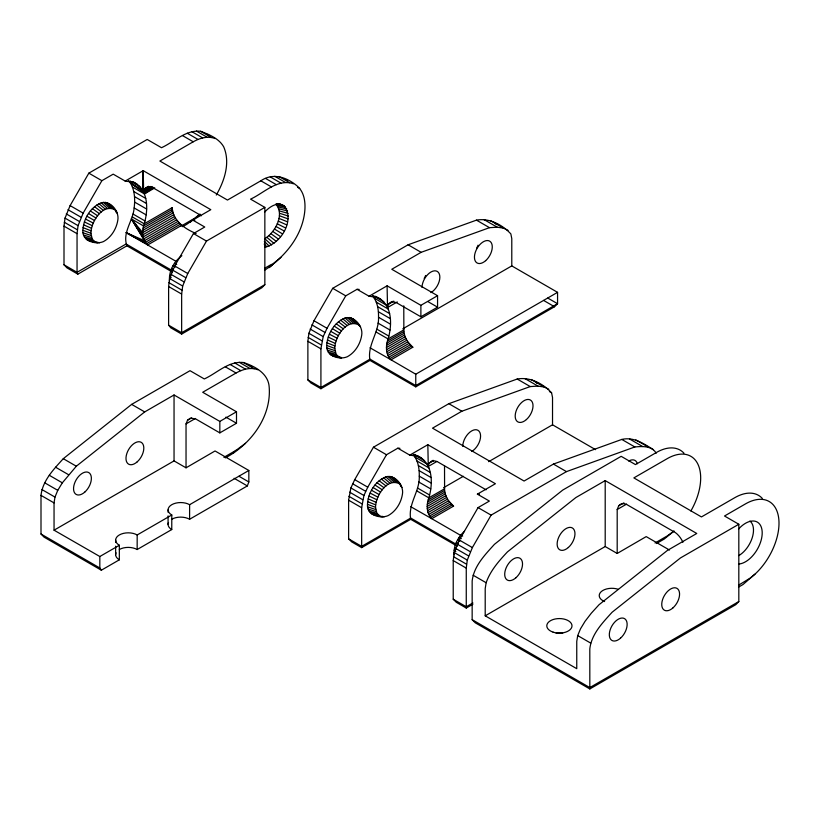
<?xml version="1.0" encoding="UTF-8"?>
<svg xmlns="http://www.w3.org/2000/svg" width="820" height="820" viewBox="0 0 820 820"><rect width="100%" height="100%" fill="white"/><g stroke="black" fill="none" stroke-linecap="round" stroke-linejoin="round"><path stroke-width="1.23" d="M387.47 306.906L388.588 304.148L390.299 302.601L393.764 301.965L396.449 302.693L420.885 316.797L437.562 307.172L437.562 295.702L420.885 305.327L387.091 285.821L387.532 307.561L397.269 301.934M472.894 604.207L466.262 608.04L456.258 602.259L453.224 599.236L453.224 560.583L454.239 552.557L459.323 540.042L478.06 507.601L489.366 501.071L477.383 494.142L495.413 483.728L427.835 444.717L428.276 466.457L436.927 461.455M115.64 554.668L115.651 546.171M115.661 542.532L115.661 540.103M225.315 457.888C250.787 444.491 271.522 416.847 269.185 387.04C268.335 373.418 254.897 366.243 243.417 362.512C228.493 360.882 216.89 373.213 204.313 378.953L190.014 370.691L131.651 404.383L63.283 458.687C53.771 469.224 42.63 480.581 41 495.372L41 534.025L44.024 537.11L101.352 570.207L119.33 559.824L119.351 545.259A12.607 7.288 0.1 0 1 119.351 534.947A12.607 7.288 0.1 0 1 137.186 534.968L171.79 514.991A12.607 7.288 0.1 0 1 171.79 504.679A12.607 7.288 0.1 0 1 189.615 504.7L248.839 470.475L215.045 450.969L186.037 467.82L174.045 460.901L54.048 530.181L54.048 502.906L54.981 497.094L57.769 490.339L62.33 482.826L76.321 466.221L144.699 411.917L174.045 394.973L219.832 421.408L236.498 411.783L236.498 423.253L219.832 432.878L195.396 418.774L190.291 418.241L187.524 420.229L186.037 423.889L186.037 467.82M119.33 549.513A12.607 7.288 0.1 0 1 137.155 549.533L137.186 534.968M168.069 524.4L168.09 515.903M168.09 512.254L168.1 509.835M137.155 549.533L171.759 529.556L171.79 514.991M171.759 519.244A12.607 7.288 0.1 0 1 189.594 519.265L189.615 504.7M132.502 181.568C148.604 188.559 148.563 209.448 144.207 223.788C141.798 230.717 141.932 239.686 147.672 244.975L176.29 261.498M293.478 183.793C277.519 178.278 263.773 193.212 250.551 199.127L264.85 207.388L264.85 284.683L261.846 287.789L181.65 334.088L170.816 327.836L168.612 325.181L168.612 286.539L169.627 278.513L174.711 265.998L193.448 233.546L204.754 227.017L192.772 220.098L210.812 209.684L143.223 170.662L142.434 189.943L130.441 183.024L128.545 180.554M402.784 328.84L511.782 265.906L511.782 238.63L510.85 233.905C502.393 224.823 489.325 217.72 476.461 220.139L408.083 244.79L332.715 288.312L313.978 320.753L308.894 333.268L307.879 341.294L307.879 379.937L310.913 382.971L320.917 388.741L369.984 360.421L415.76 386.845L415.76 374.207L391.027 359.806C385.513 354.496 385.574 345.681 388.085 338.937C392.226 324.997 392.626 304.753 377.466 297.353M461.445 535.829L431.771 518.701C426.256 513.392 426.318 504.577 428.829 497.832C433.206 483.492 433.134 462.613 417.113 455.612M271.563 244.903L264.798 238.743C275.161 232.091 284.919 215.229 275.93 204.19L284.161 205.769C295.138 220.078 281.014 244.042 264.635 247.158M82.881 230.307C83.445 218.909 90.385 207.142 101.229 202.817C110.392 200.223 119.392 211.232 117.834 220.026C116.501 228.77 111.356 237.246 103.515 241.562C95.427 245.108 81.815 240.875 82.881 230.307L90.917 233.239L92.26 239.245L96.012 242.515M90.917 233.239C90.938 221.81 102.889 202.622 115.63 210.176M181.876 255.717C174.086 261.334 168.695 271.031 169.504 280.768M326.749 345.456C327.313 334.058 334.263 322.291 345.097 317.976C354.26 315.372 363.26 326.391 361.702 335.185C360.369 343.918 355.224 352.395 347.383 356.71C339.306 360.267 325.694 356.023 326.749 345.456L334.796 348.387L336.138 354.394L339.89 357.663M334.796 348.387C334.816 336.958 346.757 317.781 359.498 325.325M367.493 504.351C368.057 492.953 374.996 481.186 385.841 476.871C395.004 474.267 404.004 485.286 402.446 494.081C401.113 502.814 395.968 511.301 388.126 515.616C380.039 519.162 366.427 514.919 367.493 504.351L375.529 507.293L376.872 513.289L380.623 516.559M375.529 507.293C375.55 495.864 387.501 476.676 400.242 484.22M464.489 531.268C457.939 537.1 453.306 545.884 454.116 554.812M171.175 271.389L126.905 245.826L77.838 274.157L67.004 267.894L64.001 264.788L64.001 226.146L65.026 218.12L70.11 205.605L88.837 173.153L147.2 139.462L161.499 147.713C174.076 141.983 185.679 129.642 200.603 131.272C209.1 134.5 218.96 138.477 223.686 146.8C230.553 162.667 224.495 180.871 216.285 195.037M77.838 274.157L77.049 272.322L77.049 233.669L78.064 225.643L83.148 213.128L101.885 180.687L113.191 174.158L125.183 181.076L133.352 182.276L136.858 184.08M181.65 334.088L181.65 294.062L182.675 286.047L187.76 273.521L206.486 241.08L264.85 207.388M320.917 388.741L320.917 348.828L323.193 336.589L327.026 328.287L345.753 295.835L357.069 289.306L359.191 289.409M455.828 545.351L410.717 519.316L361.661 547.637L351.657 541.866L348.613 538.842L348.613 500.19L350.888 487.951L354.722 479.649L373.448 447.207L448.827 403.686L517.194 379.035C530.058 376.616 543.137 383.719 551.583 392.8L552.526 397.526L552.526 424.801L488.669 461.67M361.661 547.637L361.661 507.723L363.926 495.485L367.76 487.182L386.497 454.741L397.813 448.202L399.934 448.304M466.262 608.04L466.262 568.116L467.287 560.091L472.371 547.576L491.098 515.134L566.476 471.613L634.844 446.961C642.214 446.223 651.982 445.762 656.195 453.193M126.905 245.826C122.108 232.501 133.086 221.021 134.152 207.962C135.208 199.547 134.839 190.506 130.441 183.024L143.264 191.552L151.956 186.499M369.984 360.421C367.022 345.015 379.178 332.541 378.532 317.268C378.666 309.745 377.477 301.606 372.423 295.712M410.717 519.316C407.765 503.91 419.912 491.436 419.276 476.164C419.399 468.64 418.22 460.502 413.157 454.608M683.972 453.193A47.334 27.326 -60 0 0 656.482 452.455L635.469 464.591L621.17 456.33L562.807 490.032L494.439 544.326C484.928 554.863 473.786 566.22 472.156 581.011L472.156 619.664L475.18 622.759L589.826 688.943L735.817 604.658L738.82 601.552L738.82 524.257L724.521 516.005L745.534 503.869A47.334 27.326 -60 0 1 778.662 517.891A47.334 27.326 -60 0 1 754.964 574.154L742.992 584.537L738.564 587.089M486.137 582.733L485.204 588.545L485.204 615.82L576.757 668.679L576.757 641.404L577.7 635.592L580.488 628.848L585.049 621.324L591.292 613.216L599.041 604.719L667.418 550.425L696.764 533.471L605.201 480.612L575.855 497.555L507.477 551.86C498.908 560.982 490.309 570.72 486.137 582.733L473.089 575.199M738.82 524.257L680.457 557.948L612.089 612.253C602.577 622.79 591.435 634.147 589.805 648.938L589.826 688.943M152.346 187.421L143.705 192.444C143.203 187.893 148.933 185.361 152.582 187.544L201.443 215.752M189.594 519.265L247.343 485.922L248.839 481.955L248.839 470.475M428.204 465.801L429.321 463.044L433.124 460.297M485.204 615.82L605.201 546.54L617.193 553.459L617.193 509.527L618.68 505.868L623.897 502.855M215.158 138.57C207.86 135.679 199.772 138.078 193.243 141.788L159.89 161.038L227.478 200.059L260.832 180.81C272.824 172.569 286.364 177.028 296.85 185.74C304.558 191.962 305.686 202.806 304.691 212.021C301.862 236.785 284.499 257.152 264.593 270.221M182.501 226.658C189.184 223.573 194.114 218.274 200.1 214.153M233.054 453.419L236.058 450.313L245.487 443.302M264.635 212.134C269.247 207.029 277.344 201.361 284.161 205.769M415.76 386.845L554.525 306.741L557.559 303.707L557.559 292.34L511.782 265.906M276.319 261.149L269.021 267.668L280.993 257.285M754.964 574.154L750.29 578.028L738.892 584.998M190.24 222.189L199.803 214.399M673.774 531.278L664.21 539.058L656.471 543.527M674.071 531.032L667.213 535.952L655.047 542.973M132.41 186.98L144.402 193.909L153.699 187.38M151.997 187.062L143.705 192.444L130.441 183.024M387.481 341.058L403.86 331.516L403.778 305.798M428.214 499.964L444.594 490.411L444.522 465.965M617.193 553.459L646.201 536.608L669.468 550.035M125.183 181.076L143.223 170.662L143.623 191.316M145.499 188.118L148.625 186.314M144.709 189L148.881 186.591M144.084 190.066L150.337 186.458M144.402 193.909L154.785 187.913M196.123 233.526C185.146 229.057 172.743 220.754 172.231 207.603L144.207 223.788L132.225 216.869M172.374 209.305L143.541 225.951L131.415 218.94L144.484 240.701L177.837 221.451M143.07 228.165L172.692 211.068M142.793 230.41L173.174 212.872M173.83 214.676L142.731 232.634L131.415 218.94L143.746 238.886L176.659 219.883M174.639 216.47L142.864 234.817L131.415 218.94L143.213 236.908L175.583 218.222M179.098 222.876L145.386 242.341L126.106 232.624L147.672 244.975L181.814 225.264M180.431 224.157L146.462 243.776L126.106 232.624L144.484 240.701M181.076 226.105L193.243 219.073M264.921 268.13L271.563 264.296M264.85 284.683L181.65 332.715L168.612 325.181M508.062 230.369L503.49 228.124L497.258 227.212L489.499 227.673L421.131 252.324L391.776 269.267L437.562 295.702M257.972 369.799C250.674 366.909 242.587 369.308 236.058 373.018L202.704 392.267L236.498 411.783M357.069 289.306L369.061 296.235L387.091 285.821M390.299 302.601L392.38 301.401M187.524 420.229L191.695 417.821M388.588 304.148L393.795 301.135M186.037 423.889L195.416 418.477M386.866 343.18L404.127 333.228L403.86 331.516M386.548 345.374L404.557 334.98L404.127 333.228M386.435 347.557L405.162 336.753L404.557 334.98M386.527 349.699L405.92 338.506L405.162 336.753M386.814 351.77L406.812 340.228L405.92 338.506M387.306 353.717L407.837 341.868L412.829 347.219L391.027 359.806L369.984 347.772M387.983 355.531L408.975 343.416M388.844 357.161L410.195 344.841M389.869 358.596L411.486 346.112M223.891 457.334L236.058 450.313M415.76 374.207L557.559 292.34M548.795 389.264L544.234 387.019L537.992 386.117L530.243 386.568L461.865 411.22L432.519 428.163L524.082 481.032L553.428 464.079L621.806 439.428C633.675 436.609 643.864 443.722 653.407 449.657M397.813 448.202L409.795 455.131L427.835 444.717M429.321 463.044L433.493 460.635M443.528 487.736L463.341 476.297M427.609 502.086L444.86 492.123L444.594 490.411M427.292 504.269L445.301 493.876L444.86 492.123M427.179 506.452L445.906 495.649L445.301 493.876M427.271 508.595L446.654 497.402L445.906 495.649M427.558 510.665L447.556 499.124L446.654 497.402M428.05 512.623L448.581 500.764L453.573 506.114L431.771 518.701L410.717 506.678M428.727 514.427L449.708 502.311M429.588 516.067L450.938 503.736M430.602 517.492L452.23 505.007M617.193 509.527L626.572 504.115M472.884 602.946L466.262 606.759L453.224 599.236M738.82 601.552L589.805 687.58L472.156 619.664M403.809 329.906L388.085 338.937L376.093 332.018M54.048 530.181L99.825 556.514L119.351 545.259M444.553 488.802L428.829 497.832L416.837 490.913M431.033 461.506L434.508 460.86L437.193 461.588L486.065 489.806M88.529 240.588L92.404 240.936M373.141 514.642L377.015 514.981M192.772 220.098L194.893 220.19M369.061 296.235L377.22 297.434L380.736 299.238M409.795 455.131L417.964 456.33L421.47 458.134M477.383 494.142L479.505 494.245M278.339 203.852L280.573 204.252M276.74 203.749L282.48 204.795M276.319 203.739L278.482 204.139M277.18 205.41L285.585 207.142M332.407 355.736L341.561 358.012M278.195 206.958L286.723 208.895M278.923 208.803L287.553 210.986M90.385 240.977L97.682 242.863M374.996 515.032L382.304 516.907M86.889 239.778L94.536 241.777M330.757 354.927L338.404 356.936M371.501 513.822L379.147 515.831M94.771 241.562L99.507 242.822M337.461 356.403L341.017 357.346M381.751 516.241L384.119 516.877M85.485 238.558L93.275 240.68M329.363 353.707L337.143 355.839M370.107 512.613L377.887 514.734M279.374 210.914L288.066 213.384M84.368 236.959L92.26 239.245M328.236 352.118L336.138 354.394M368.979 511.014L376.872 513.289M83.548 235.022L91.522 237.492M327.426 350.181L335.39 352.651M368.159 509.076L376.134 511.547M279.517 213.251L288.23 216.019M83.045 232.788L91.071 235.483M326.924 347.946L334.949 350.632M367.657 506.842L375.683 509.527M279.374 215.752L288.066 218.858M83.045 227.622L91.071 230.82M326.924 342.78L334.949 345.978M367.657 501.676L375.683 504.874M278.923 218.376L287.553 221.841M83.548 224.813L91.522 228.288M327.426 339.962L335.39 343.436M368.159 498.857L376.134 502.332M278.195 221.072L286.723 224.895M460.737 535.132L462.675 536.054M328.236 337.082L336.138 340.843M84.368 221.933L92.26 225.684M368.979 495.977L376.872 499.739M277.18 223.788L285.585 227.96M329.363 334.191L337.143 338.229M85.485 219.042L93.275 223.081M370.107 493.086L377.887 497.125M174.445 263.363L176.71 264.563M459.067 537.418L461.322 538.617M275.93 226.453L284.161 230.984M330.757 331.362L338.404 335.677M86.889 216.203L94.536 220.529M371.501 490.257L379.147 494.573M410.615 345.948L412.829 347.219M450.241 504.218L453.573 506.114M490.452 220.59L503.49 228.124M484.21 219.688L497.258 227.212M476.461 220.139L489.499 227.673M547.76 298.049L557.559 303.707L415.76 385.574L369.984 359.15L320.917 387.47L307.879 379.937M543.588 300.417L554.525 306.741M408.083 244.79L421.131 252.324M200.603 131.272L211.334 137.473M278.923 176.495L289.655 182.686M297.568 187.257L299.72 188.498M196.41 131.056L207.142 137.248M274.731 176.269L285.462 182.47M191.931 131.712L202.673 137.903M270.262 176.925L280.993 183.126M187.267 133.229L197.999 139.431M265.588 178.452L276.319 184.643M182.511 135.587L193.243 141.788M260.832 180.81L271.563 187.001M427.999 301.657L437.562 307.172M531.186 379.486L544.234 387.019M635.797 439.879L648.835 447.412M549.41 391.54L551.583 392.8M524.954 378.584L537.992 386.117M629.555 438.977L642.603 446.51M375.047 296.174L377.22 297.434M372.874 295.518L383.78 301.811M517.194 379.035L530.243 386.568M621.806 439.428L634.844 446.961M374.32 298.183L386.312 305.101M376.288 302.139L388.27 309.058M377.661 306.69L389.643 313.619M378.409 311.764L390.402 318.693M332.715 288.312L345.753 295.835M378.532 317.268L390.525 324.197M378.02 323.111L390.012 330.04M130.093 180.994L139.902 186.652M552.526 424.801L595.545 449.647M376.892 329.189L388.875 336.108M133.783 191.542L145.775 198.46M134.541 196.615L146.524 203.534M88.837 173.153L101.885 180.687M193.448 233.546L206.486 241.08M134.664 202.12L146.647 209.038M134.152 207.962L146.134 214.881M133.014 214.04L145.007 220.959M313.978 320.753L327.026 328.287M448.827 403.686L461.865 411.22M553.428 464.079L566.476 471.613M311.856 324.853L324.894 332.387M310.144 329.056L323.193 336.589M308.894 333.268L321.942 340.802M308.135 337.379L321.173 344.912M307.879 341.294L320.917 348.828M70.11 205.605L83.148 213.128M174.711 265.998L187.76 273.521M67.978 209.695L81.026 217.228M172.589 270.098L185.638 277.621M171.339 270.108L126.106 243.991L77.049 272.322L64.001 264.788M66.276 213.907L79.314 221.441M170.878 274.3L183.926 281.834M65.026 218.12L78.064 225.643M169.627 278.513L182.675 286.047M64.257 222.23L77.305 229.764M168.869 282.623L181.907 290.157M64.001 226.146L77.049 233.669M168.612 286.539L181.65 294.062M414.694 454.444L417.964 456.33M413.618 454.413L424.524 460.707M415.053 457.078L427.046 463.997M417.021 461.035L429.014 467.953M243.417 362.512L254.149 368.703M418.395 465.586L430.387 472.515M239.225 362.286L249.957 368.477M234.745 362.942L245.487 369.133M419.153 470.659L431.146 477.588M230.082 364.459L240.813 370.66M373.448 447.207L386.497 454.741M478.06 507.601L491.098 515.134M419.276 476.164L431.269 483.093M225.326 366.817L236.058 373.018M418.764 482.006L430.756 488.935M417.626 488.084L429.618 495.013M354.722 479.649L367.76 487.182M459.323 540.042L472.371 547.576M352.6 483.749L365.638 491.282M457.201 544.142L470.249 551.675M455.951 544.152L410.717 518.045L361.661 546.366L348.613 538.842M350.888 487.951L363.926 495.485M455.489 548.344L468.538 555.878M225.879 417.124L236.498 423.253M349.638 492.164L362.676 499.698M454.239 552.557L467.287 560.091M348.869 496.274L361.917 503.808M453.48 556.678L466.518 564.201M348.613 500.19L361.661 507.723M453.224 560.583L466.262 568.116M577.7 635.592L590.738 643.126M131.651 404.383L144.699 411.917M239.03 476.287L248.839 481.955M234.1 478.285L247.343 485.922M63.283 458.687L76.321 466.221M55.524 467.185L68.573 474.708M49.292 475.292L62.33 482.826M44.721 482.816L57.769 490.339M41.933 489.56L54.981 497.094M41 495.372L54.048 502.906M41 534.025L99.825 567.983L101.352 570.207M172.969 265.813L175.162 267.115M457.58 539.857L459.774 541.159M274.444 229.026L282.48 233.895M332.407 328.646L339.89 333.238M88.529 213.497L96.012 218.079M373.141 487.541L380.623 492.133M334.252 326.124L341.561 330.952M90.385 210.965L97.682 215.803M171.708 268.365L173.491 269.544M374.996 485.02L382.304 489.847M456.32 542.409L458.103 543.588M272.763 231.455L280.573 236.642M336.282 323.828L343.385 328.892M92.404 208.68L99.507 213.733M377.015 482.724L384.119 487.787M270.918 233.679L278.482 239.163M170.693 270.969L172.436 272.24M455.305 545.023L457.058 546.294M338.424 321.829L345.312 327.088M94.546 206.681L101.444 211.929M379.158 480.725L386.056 485.983M268.95 235.658L276.258 241.408M454.567 547.616L456.289 548.99M340.638 320.159L347.311 325.581M96.77 205.01L103.443 210.433M381.382 479.054L388.055 484.476M266.9 237.359L273.931 243.335M342.883 318.867L349.33 324.412M99.005 203.719L105.462 209.264M169.504 276.104L171.206 277.57M383.627 477.763L390.074 483.308M454.116 550.159L455.817 551.614M345.097 317.976L351.339 323.613M101.229 202.817L107.461 208.454M385.841 476.871L392.073 482.508M347.239 317.494L353.266 323.183M103.371 202.345L109.398 208.034M387.983 476.399L394.01 482.078M286.118 179.539L287.553 180.923M207.798 134.326L209.951 136.397M250.612 365.556L252.047 366.94M264.327 241.357L269.185 246.072M349.258 317.453L355.091 323.141M390.002 476.348L395.834 482.037M105.39 202.304L111.212 207.993M400.273 485.706L401.995 487.408M115.661 211.652L117.383 213.354M351.114 317.842L356.761 323.49M391.857 476.738L397.505 482.396M107.246 202.694L112.883 208.341M360.513 326.76L354.158 319.872M401.257 485.655L394.902 478.767M110.29 204.723L116.645 211.611M352.764 318.652L358.237 324.228M393.497 477.558L398.981 483.123M108.886 203.503L114.369 209.069M264.204 244.093L266.859 246.83M495.013 222.835L496.407 224.608M535.757 381.741L537.151 383.504M406.812 340.228L407.837 341.868M447.556 499.124L448.581 500.764M111.407 206.322L112.227 208.26M143.223 170.662L143.264 191.552M605.201 480.612L605.201 546.54M420.885 305.327L420.885 316.797M219.832 421.408L219.832 432.878M174.045 394.973L174.045 460.901M172.231 207.603L172.231 211.334M99.825 556.514L99.825 567.983M628.714 461.045A12.607 7.277 -60 0 1 637.324 463.7M462.757 446.357A12.607 7.277 -60 0 1 471.674 430.92A12.607 7.277 -60 0 1 480.581 436.066A12.607 7.277 -60 0 1 471.674 451.502M762.293 498.406A47.334 27.326 -60 0 0 734.802 497.678L701.448 516.928L633.86 477.906L667.213 458.657A47.334 27.326 -60 0 1 698.127 464.663A47.334 27.326 -60 0 1 690.881 510.962M738.605 529.002A23.575 13.612 -60 0 1 762.2 532.897A23.575 13.612 -60 0 1 738.605 564.027M749.9 521.059A20.818 12.023 -60 0 1 752.165 537.951A20.818 12.023 -60 0 1 738.769 555.611M556.144 633.276A12.607 7.277 0 0 1 562.663 633.276M604.606 601.542A12.607 7.277 0 0 1 601.203 591.661A12.607 7.277 0 0 1 618.136 589.262M682.916 542.276A15.211 8.784 60 0 0 675.413 532.621L626.552 504.413A15.211 8.784 60 0 0 618.68 505.868M425.611 275.479A12.607 7.277 -60 0 1 424.186 278.421M478.039 245.2A12.607 7.277 -60 0 1 476.625 248.152M422.013 287.461A12.607 7.277 -60 0 1 430.93 272.025A12.607 7.277 -60 0 1 439.848 277.17A12.607 7.277 -60 0 1 430.93 292.607M119.33 559.824A12.607 7.288 0.1 0 1 116.071 552.782M171.759 529.556A12.607 7.288 0.1 0 1 168.5 522.514M526.409 419.553A12.607 7.277 -60 0 0 530.407 400.027A12.607 7.277 -60 0 0 515.493 413.249A12.607 7.277 -60 0 0 526.409 419.553M553.1 632.148A12.607 7.277 0 0 0 572.001 625.845A12.607 7.277 0 0 0 553.1 619.541A12.607 7.277 0 0 0 553.1 632.148M672.964 607.876A12.607 7.277 -60 0 0 676.961 588.35A12.607 7.277 -60 0 0 662.047 601.572A12.607 7.277 -60 0 0 672.964 607.876M620.535 638.144A12.607 7.277 -60 0 0 624.532 618.618A12.607 7.277 -60 0 0 609.619 631.841A12.607 7.277 -60 0 0 620.535 638.144M568.362 547.483A12.607 7.277 -60 0 0 572.36 527.957A12.607 7.277 -60 0 0 557.446 541.179A12.607 7.277 -60 0 0 568.362 547.483M515.923 577.751A12.607 7.277 -60 0 0 519.921 558.225A12.607 7.277 -60 0 0 505.007 571.448A12.607 7.277 -60 0 0 515.923 577.751M485.665 260.657A12.607 7.277 -60 0 0 489.663 241.131A12.607 7.277 -60 0 0 474.749 254.354A12.607 7.277 -60 0 0 485.665 260.657M137.207 461.844A12.607 7.277 -60 0 0 141.204 442.318A12.607 7.277 -60 0 0 126.29 455.541A12.607 7.277 -60 0 0 137.207 461.844M84.767 492.113A12.607 7.277 -60 0 0 88.765 472.586A12.607 7.277 -60 0 0 73.851 485.809A12.607 7.277 -60 0 0 84.767 492.113"/></g></svg>
